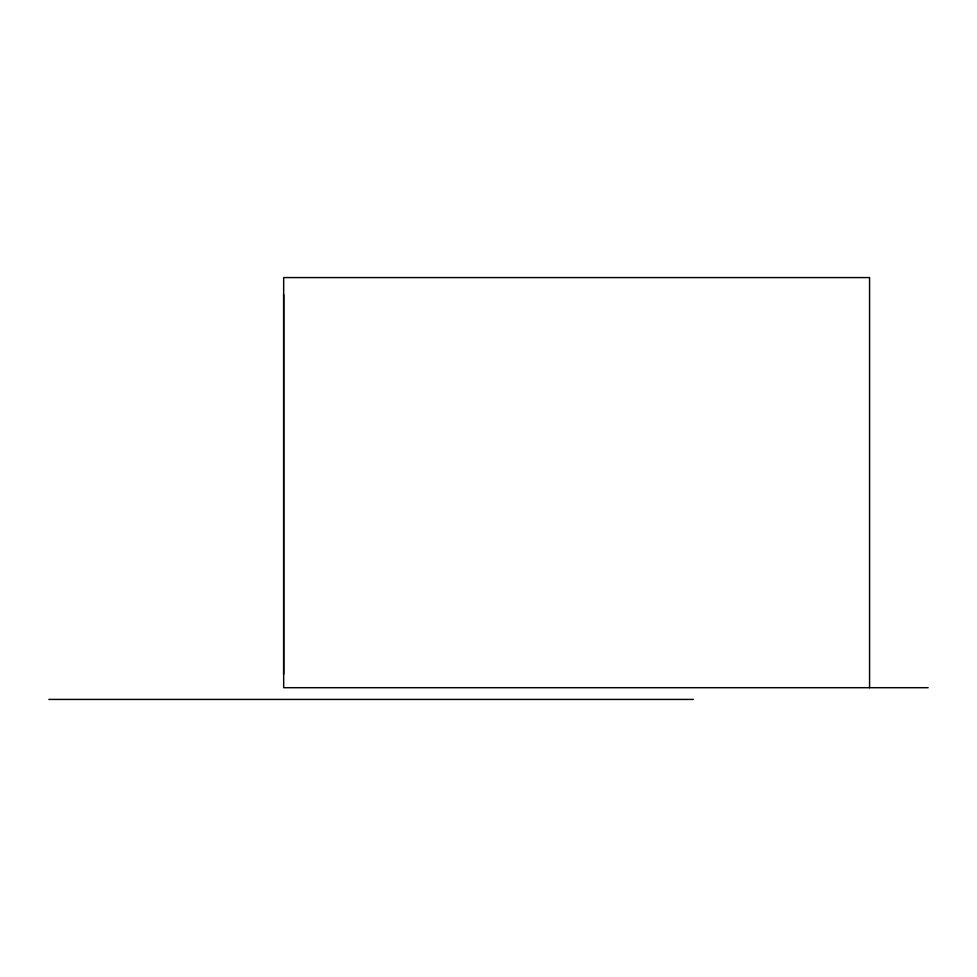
<?xml version="1.0" encoding="UTF-8"?>
<svg xmlns="http://www.w3.org/2000/svg" width="977" height="977" viewBox="0 0 977 977"><rect width="100%" height="100%" fill="white"/><g stroke="black" fill="none" stroke-linecap="round" stroke-linejoin="round"><path stroke-width="1.47" d="M869.567 687.698L869.567 277.578L283.672 277.578L283.672 687.698L928.15 687.698M48.85 699.422L693.328 699.422M283.672 294.675L283.672 674.093"/></g></svg>
